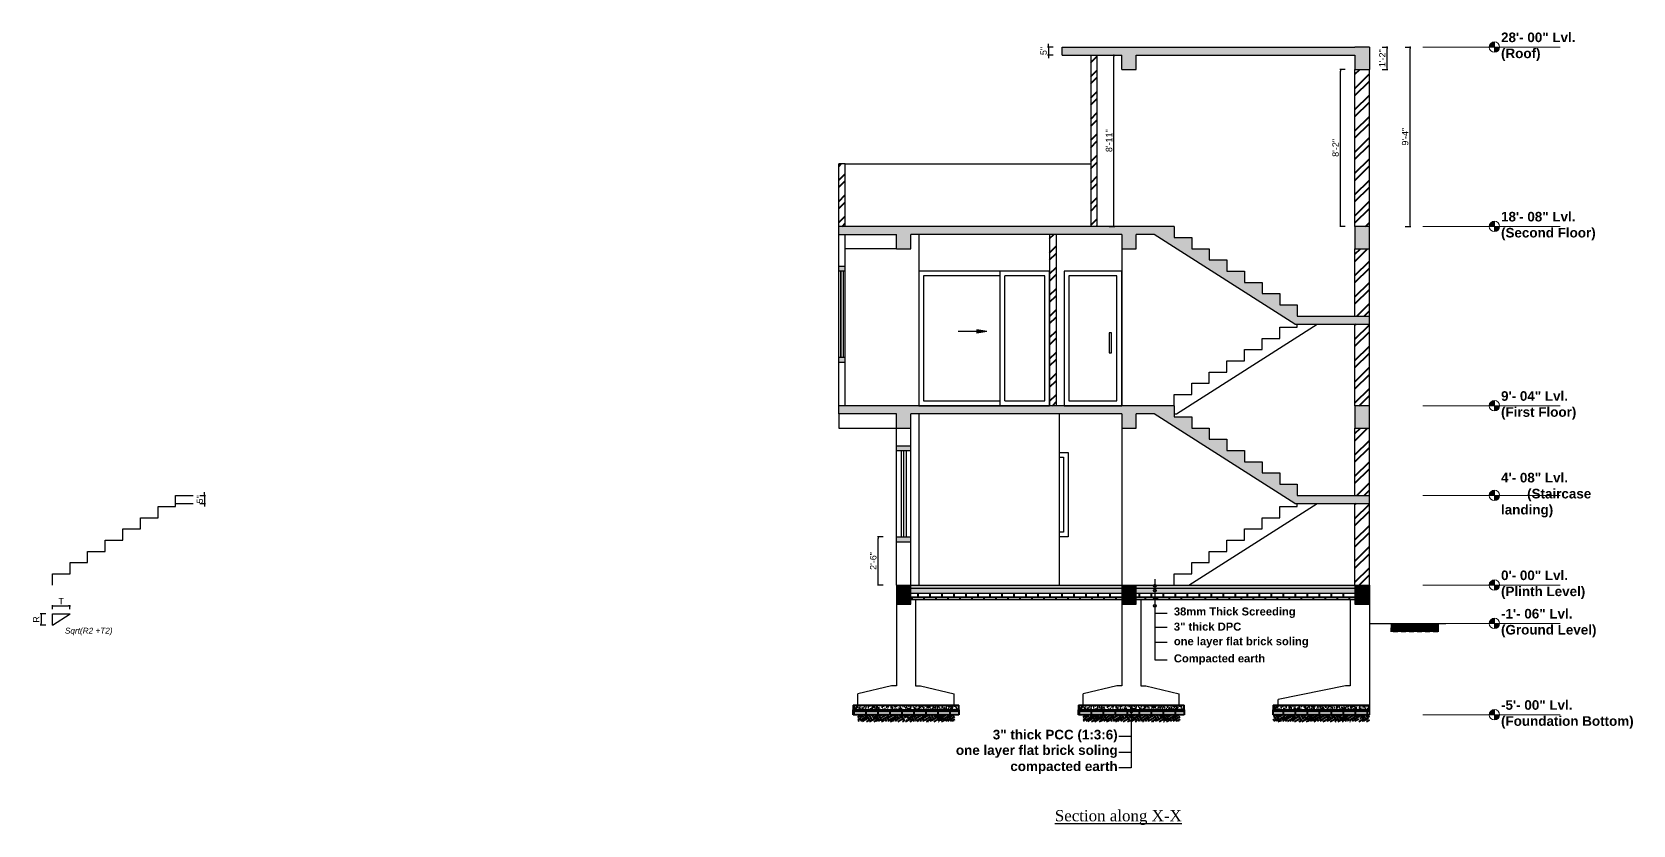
# Model space of a CAD drawing. Header units: inches. Extents: x 115570 to 265311, y 61168 to 314550.
# Drawn here: x 149027 to 150028, y 80785 to 81280 of the extents above; entities that cross this region are included whole.
import ezdxf

# ---------------------------------------------------------------- set-up
doc = ezdxf.new("R2010")
doc.units = ezdxf.units.IN
doc.header["$MEASUREMENT"] = 0
doc.linetypes.add('HIDDEN', pattern=[0.375, 0.25, -0.125])
doc.layers.get('0').update_dxf_attribs({"lineweight": 25})
for name, color, linetype, lineweight in [('0 dimension lines', 4, 'Continuous', 18), ('0 Hidden Line-0.09', 34, 'HIDDEN', 9), ('0 wall', 7, 'Continuous', 40), ('Dimension-0.13', 114, 'Continuous', 13), ('Text-0.2', 7, 'Continuous', 20)]:
    doc.layers.add(name, color=color, linetype=linetype, lineweight=lineweight)
doc.layers.add('doors and windows', color=240, linetype='Continuous')
doc.styles.add('arial', font='arial.ttf')
doc.styles.add('arial.', font='arial.ttf')
doc.styles.get("Standard").update_dxf_attribs({"font": 'arial.ttf'})
doc.dimstyles.new('boundary wall dimension line', dxfattribs={"dimscale": 0, "dimtxt": 4, "dimasz": 1, "dimexe": 0.5, "dimexo": 3, "dimgap": 1, "dimtad": 1, "dimdec": 0, "dimrnd": 0.25, "dimzin": 3, "dimdsep": 46, "dimlunit": 4, "dimtxsty": 'arial.', "dimblk": 'DOT', "dimcen": 3, "dimdle": 6, "dimclrd": 4, "dimclre": 256, "dimclrt": 7, "dimazin": 0, "dimtfac": 1, "dimtdec": 0, "dimtix": 1, "dimtmove": 2, "dimatfit": 3, "dimfxl": 3, "dimfxlon": 1, "dimtolj": 1, "dimtzin": 0, "dimlwd": -1, "dimlwe": -1, "dimarcsym": 0})
pattern_1 = [(225, (28770.473, 44240.849), (6.6291261, -6.6291261), []), (225, (28766.053, 44240.849), (6.6291261, -6.6291261), [])]
pattern_2 = [(0, (28770.4727, 44240.8487), (0, 3.75), []), (90, (28770.473, 44240.849), (-7.5, 5e-16), [3.75, -3.75]), (90, (28774.223, 44240.849), (-7.5, 5e-16), [-3.75, 3.75])]

# ---------------------------------------------------------------- blocks, each defined once
blk = doc.blocks.new('A$C491C4D06')
at = {"layer": 'Dimension-0.13'}
for points in [[(0, 0), (0, 250, 0.414214), (-250, 0)], [(0, -250, 0.414214), (250, 0), (0, 0)]]:
    blk.add_hatch(color=256, dxfattribs=at).paths.add_polyline_path(points)
for p, q in [((0, -250), (0, 250)), ((-250, 0), (2739, 0))]:
    blk.add_line(p, q, dxfattribs=at)
blk.add_circle((0, 0), 250, dxfattribs=at)
blk = doc.blocks.new('_Dot')
at = {"color": 0, "linetype": 'ByBlock', "lineweight": -2}
blk.add_line((-0.5, 0), (-1, 0), dxfattribs=at)
at = {"color": 0, "linetype": 'ByBlock', "const_width": 0.5}
blk.add_lwpolyline([(-0.25, 0, 1), (0.25, 0, 1)], format="xyb", close=True, dxfattribs=at)
blk = doc.blocks.new('*D329')
at = {"transparency": 16777216}
for p, q in [((149559, 80964.6), (149555.5, 80964.6)), ((149559, 80934.6), (149555.5, 80934.6))]:
    blk.add_line(p, q, dxfattribs=at)
at = {"color": 4, "transparency": 16777216}
blk.add_line((149556, 80935.6), (149556, 80963.6), dxfattribs=at)
at = {"layer": 'Defpoints', "color": 0, "transparency": 16777216}
for p in [(149556, 80964.6), (149567.3, 80964.6), (149567.3, 80934.6)]:
    blk.add_point(p, dxfattribs=at)
at = {"color": 4, "transparency": 16777216}
for p, rotation in [((149556, 80964.6), 90), ((149556, 80934.6), 270)]:
    blk.add_blockref('_Dot', p, dxfattribs=dict(at, rotation=rotation))
at = {"color": 7, "transparency": 16777216, "insert": (149552.9, 80949.6), "char_height": 4, "attachment_point": 5, "rotation": 90, "style": 'arial.'}
blk.add_mtext('\\A1;2\'-6"', dxfattribs=at)
blk = doc.blocks.new('*D433')
at = {"transparency": 16777216}
for p, q in [((149885.3, 81270.6), (149888.8, 81270.6)), ((149885.3, 81158.6), (149888.8, 81158.6))]:
    blk.add_line(p, q, dxfattribs=at)
at = {"color": 4, "transparency": 16777216}
blk.add_line((149888.3, 81159.6), (149888.3, 81269.6), dxfattribs=at)
at = {"layer": 'Defpoints', "color": 0, "transparency": 16777216}
for p in [(149862.8, 81270.6), (149888.3, 81270.6), (149862.8, 81158.6)]:
    blk.add_point(p, dxfattribs=at)
at = {"color": 4, "transparency": 16777216}
for p, rotation in [((149888.3, 81270.6), 90), ((149888.3, 81158.6), 270)]:
    blk.add_blockref('_Dot', p, dxfattribs=dict(at, rotation=rotation))
at = {"color": 7, "transparency": 16777216, "insert": (149885.2, 81214.6), "char_height": 4, "attachment_point": 5, "rotation": 90, "style": 'arial.'}
blk.add_mtext('\\A1;9\'-4"', dxfattribs=at)
blk = doc.blocks.new('*D434')
at = {"transparency": 16777216}
for p, q in [((149870.9, 81270.6), (149874.4, 81270.6)), ((149870.9, 81256.6), (149874.4, 81256.6))]:
    blk.add_line(p, q, dxfattribs=at)
at = {"color": 4, "transparency": 16777216}
blk.add_line((149873.9, 81257.6), (149873.9, 81269.6), dxfattribs=at)
at = {"layer": 'Defpoints', "color": 0, "transparency": 16777216}
for p in [(149862.8, 81270.6), (149873.9, 81270.6), (149862.8, 81256.6)]:
    blk.add_point(p, dxfattribs=at)
at = {"color": 4, "transparency": 16777216}
for p, rotation in [((149873.9, 81270.6), 90), ((149873.9, 81256.6), 270)]:
    blk.add_blockref('_Dot', p, dxfattribs=dict(at, rotation=rotation))
at = {"color": 7, "transparency": 16777216, "insert": (149870.9, 81263.6), "char_height": 4, "attachment_point": 5, "rotation": 90, "style": 'arial.'}
blk.add_mtext('\\A1;1\'-2"', dxfattribs=at)
blk = doc.blocks.new('*D435')
at = {"transparency": 16777216}
for p, q in [((149847.8, 81256.6), (149844.3, 81256.6)), ((149847.8, 81158.6), (149844.3, 81158.6))]:
    blk.add_line(p, q, dxfattribs=at)
at = {"color": 4, "transparency": 16777216}
blk.add_line((149844.8, 81159.6), (149844.8, 81255.6), dxfattribs=at)
at = {"layer": 'Defpoints', "color": 0, "transparency": 16777216}
for p in [(149844.8, 81256.6), (149853.8, 81256.6), (149853.8, 81158.6)]:
    blk.add_point(p, dxfattribs=at)
at = {"color": 4, "transparency": 16777216}
for p, rotation in [((149844.8, 81256.6), 90), ((149844.8, 81158.6), 270)]:
    blk.add_blockref('_Dot', p, dxfattribs=dict(at, rotation=rotation))
at = {"color": 7, "transparency": 16777216, "insert": (149841.7, 81207.6), "char_height": 4, "attachment_point": 5, "rotation": 90, "style": 'arial.'}
blk.add_mtext('\\A1;8\'-2"', dxfattribs=at)
blk = doc.blocks.new('*D436')
at = {"transparency": 16777216}
for p, q in [((149700.2, 81265.6), (149703.7, 81265.6)), ((149700.2, 81158.6), (149703.7, 81158.6))]:
    blk.add_line(p, q, dxfattribs=at)
at = {"color": 4, "transparency": 16777216}
blk.add_line((149703.2, 81159.6), (149703.2, 81264.6), dxfattribs=at)
at = {"layer": 'Defpoints', "color": 0, "transparency": 16777216}
for p in [(149692.8, 81265.6), (149703.2, 81265.6), (149692.8, 81158.6)]:
    blk.add_point(p, dxfattribs=at)
at = {"color": 4, "transparency": 16777216}
for p, rotation in [((149703.2, 81265.6), 90), ((149703.2, 81158.6), 270)]:
    blk.add_blockref('_Dot', p, dxfattribs=dict(at, rotation=rotation))
at = {"color": 7, "transparency": 16777216, "insert": (149700.2, 81212.1), "char_height": 4, "attachment_point": 5, "rotation": 90, "style": 'arial.'}
blk.add_mtext('\\A1;8\'-11"', dxfattribs=at)
blk = doc.blocks.new('*D437')
at = {"transparency": 16777216}
for p, q in [((149035.9, 80916.6), (149032.4, 80916.6)), ((149035.9, 80909.6), (149032.4, 80909.6))]:
    blk.add_line(p, q, dxfattribs=at)
at = {"color": 4, "transparency": 16777216}
blk.add_line((149032.9, 80915.6), (149032.9, 80910.6), dxfattribs=at)
at = {"layer": 'Defpoints', "color": 0, "transparency": 16777216}
for p in [(149040, 80916.6), (149032.9, 80909.6), (149040, 80909.6)]:
    blk.add_point(p, dxfattribs=at)
at = {"color": 4, "transparency": 16777216}
for p, rotation in [((149032.9, 80916.6), 90), ((149032.9, 80909.6), 270)]:
    blk.add_blockref('_Dot', p, dxfattribs=dict(at, rotation=rotation))
at = {"color": 7, "transparency": 16777216, "insert": (149029.9, 80913.1), "char_height": 4, "attachment_point": 5, "rotation": 90, "style": 'arial.'}
blk.add_mtext('\\A1;R', dxfattribs=at)
blk = doc.blocks.new('*D438')
at = {"transparency": 16777216}
for p, q in [((149040, 80919.6), (149040, 80922)), ((149051, 80919.6), (149051, 80922))]:
    blk.add_line(p, q, dxfattribs=at)
at = {"color": 4, "transparency": 16777216}
blk.add_line((149041, 80921.5), (149050, 80921.5), dxfattribs=at)
at = {"layer": 'Defpoints', "color": 0, "transparency": 16777216}
for p in [(149051, 80921.5), (149040, 80916.6), (149051, 80916.6)]:
    blk.add_point(p, dxfattribs=at)
at = {"color": 4, "transparency": 16777216, "rotation": 180}
blk.add_blockref('_Dot', (149040, 80921.5), dxfattribs=at)
at = {"color": 4, "transparency": 16777216}
blk.add_blockref('_Dot', (149051, 80921.5), dxfattribs=at)
at = {"color": 7, "transparency": 16777216, "insert": (149045.5, 80924.5), "char_height": 4, "attachment_point": 5, "style": 'arial.'}
blk.add_mtext('\\A1;T', dxfattribs=at)
blk = doc.blocks.new('*D439')
at = {"color": 4, "transparency": 16777216}
for p, q in [((149135.1, 80991.6), (149135.1, 80992.6)), ((149135.1, 80990.6), (149135.1, 80985.6)), ((149135.1, 80984.6), (149135.1, 80983.6))]:
    blk.add_line(p, q, dxfattribs=at)
at = {"transparency": 16777216}
for p, q in [((149132.1, 80990.6), (149135.6, 80990.6)), ((149132.1, 80985.6), (149135.6, 80985.6))]:
    blk.add_line(p, q, dxfattribs=at)
at = {"layer": 'Defpoints', "color": 0, "transparency": 16777216}
for p in [(149128, 80990.6), (149128, 80985.6), (149135.1, 80985.6)]:
    blk.add_point(p, dxfattribs=at)
at = {"color": 4, "transparency": 16777216}
for p, rotation in [((149135.1, 80990.6), 270), ((149135.1, 80985.6), 90)]:
    blk.add_blockref('_Dot', p, dxfattribs=dict(at, rotation=rotation))
at = {"color": 7, "transparency": 16777216, "insert": (149132.1, 80988.1), "char_height": 4, "attachment_point": 5, "rotation": 90, "style": 'arial.'}
blk.add_mtext('\\A1;5"', dxfattribs=at)
blk = doc.blocks.new('*D441')
at = {"color": 4, "transparency": 16777216}
for p, q in [((149662.3, 81271.6), (149662.3, 81272.6)), ((149662.3, 81270.6), (149662.3, 81265.6)), ((149662.3, 81264.6), (149662.3, 81263.6))]:
    blk.add_line(p, q, dxfattribs=at)
at = {"transparency": 16777216}
for p, q in [((149665.3, 81270.6), (149661.8, 81270.6)), ((149665.3, 81265.6), (149661.8, 81265.6))]:
    blk.add_line(p, q, dxfattribs=at)
at = {"layer": 'Defpoints', "color": 0, "transparency": 16777216}
for p in [(149662.3, 81265.6), (149670.8, 81270.6), (149670.8, 81265.6)]:
    blk.add_point(p, dxfattribs=at)
at = {"color": 4, "transparency": 16777216}
for p, rotation in [((149662.3, 81270.6), 270), ((149662.3, 81265.6), 90)]:
    blk.add_blockref('_Dot', p, dxfattribs=dict(at, rotation=rotation))
at = {"color": 7, "transparency": 16777216, "insert": (149659.3, 81268.1), "char_height": 4, "attachment_point": 5, "rotation": 90, "style": 'arial.'}
blk.add_mtext('\\A1;5"', dxfattribs=at)

msp = doc.modelspace()

# ---------------------------------------------------------------- hatches: boundary and pattern name
at = {"transparency": 33554610}
h = msp.add_hatch(color=6, dxfattribs=at)
h.dxf.hatch_style = 1
h.paths.add_polyline_path([(149617.68, 81094.01), (149623.92, 81092.99), (149617.68, 81091.97)])
at = {"layer": '0 dimension lines', "ltscale": 10, "transparency": 33554562}
h = msp.add_hatch(color=0, dxfattribs=at)
h.dxf.hatch_style = 1
h.paths.add_polyline_path([(149714.08, 80858.07), (149714.08, 80857.07, -0.4142136), (149713.57, 80857.57, -0.4142136)])
h.paths.add_polyline_path([(149714.08, 80858.07, -0.4142136), (149714.58, 80857.57, -0.4142136), (149714.08, 80857.07)])
h = msp.add_hatch(color=0, dxfattribs=at)
h.dxf.hatch_style = 1
h.paths.add_polyline_path([(149714.08, 80855.5), (149714.08, 80854.49, -0.4142136), (149713.57, 80854.99, -0.4142136)])
h.paths.add_polyline_path([(149714.08, 80855.5, -0.4142136), (149714.58, 80854.99, -0.4142136), (149714.08, 80854.49)])
h = msp.add_hatch(color=0, dxfattribs=at)
h.dxf.hatch_style = 1
h.paths.add_polyline_path([(149714.08, 80852.95), (149714.08, 80851.95, -0.4142136), (149713.57, 80852.45, -0.4142136)])
h.paths.add_polyline_path([(149714.08, 80852.95, -0.4142136), (149714.58, 80852.45, -0.4142136), (149714.08, 80851.95)])
at = {"layer": '0 wall', "transparency": 33554559}
h = msp.add_hatch(color=256, dxfattribs=at)
h.dxf.hatch_style = 1
h.paths.add_polyline_path([(149717.08, 81265.6), (149853.83, 81265.6), (149853.83, 81256.6), (149862.83, 81256.6), (149862.83, 81270.6), (149853.83, 81270.6), (149670.83, 81270.6), (149670.83, 81265.6), (149708.08, 81265.6), (149708.08, 81256.6), (149717.08, 81256.6)])
at = {"layer": '0 wall', "transparency": 33554585}
h = msp.add_hatch(dxfattribs=at)
h.set_pattern_fill('ANSI32', color=3, scale=25, angle=180)
h.set_pattern_definition(pattern_1)
h.paths.add_polyline_path([(149692.83, 81265.6), (149688.83, 81265.6), (149688.83, 81158.6), (149692.83, 81158.6)])
h = msp.add_hatch(dxfattribs=at)
h.set_pattern_fill('ANSI32', color=2, scale=25, angle=180)
h.set_pattern_definition(pattern_1)
h.paths.add_polyline_path([(149862.83, 81256.6), (149853.83, 81256.6), (149853.83, 81158.6), (149862.83, 81158.6)])
h = msp.add_hatch(dxfattribs=at)
h.set_pattern_fill('ANSI32', color=256, scale=25, angle=180)
h.set_pattern_definition(pattern_1)
h.paths.add_polyline_path([(149535.33, 81197.6), (149531.33, 81197.6), (149531.33, 81158.6), (149535.33, 81158.6)])
at = {"layer": '0 wall', "transparency": 33554559}
h = msp.add_hatch(color=256, dxfattribs=at)
h.dxf.hatch_style = 1
h.paths.add_polyline_path([(149817.82, 81109.6), (149806.82, 81109.6), (149806.82, 81116.6), (149795.82, 81116.6), (149795.82, 81123.6), (149784.82, 81123.6), (149784.82, 81130.6), (149773.82, 81130.6), (149773.82, 81137.6), (149762.82, 81137.6), (149762.82, 81144.6), (149751.82, 81144.6), (149751.82, 81151.6), (149740.82, 81151.6), (149740.82, 81158.6), (149531.33, 81158.6), (149531.33, 81153.6), (149567.33, 81153.6), (149567.33, 81144.6), (149576.33, 81144.6), (149576.33, 81153.6), (149708.08, 81153.6), (149708.08, 81144.6), (149717.08, 81144.6), (149717.08, 81153.6), (149728.37, 81153.6), (149816.37, 81097.6), (149862.83, 81097.6), (149862.83, 81102.6), (149817.82, 81102.6)])
at = {"layer": '0 wall', "transparency": 33554585}
h = msp.add_hatch(dxfattribs=at)
h.set_pattern_fill('ANSI32', color=256, scale=25, angle=180)
h.set_pattern_definition([(225, (28157.619, 44060.822), (6.6291261, -6.6291261), []), (225, (28153.1995, 44060.822), (6.6291261, -6.6291261), [])])
h.paths.add_polyline_path([(149667.08, 81153.6), (149663.08, 81153.6), (149663.08, 81046.6), (149667.08, 81046.6)])
at = {"layer": '0 wall', "transparency": 33554559}
h = msp.add_hatch(color=256, dxfattribs=at)
h.dxf.hatch_style = 1
h.paths.add_polyline_path([(149862.83, 81158.6), (149853.83, 81158.6), (149853.83, 81144.6), (149862.83, 81144.6)])
at = {"layer": '0 wall', "transparency": 33554585}
h = msp.add_hatch(dxfattribs=at)
h.set_pattern_fill('ANSI32', color=256, scale=25, angle=180)
h.set_pattern_definition([(225, (27574.707, 44041.865), (6.6291261, -6.6291261), []), (225, (27570.287, 44041.865), (6.6291261, -6.6291261), [])])
h.paths.add_polyline_path([(149853.83, 81102.6), (149862.83, 81102.6), (149862.83, 81144.6), (149853.83, 81144.6)])
h.paths.add_polyline_path([(149862.83, 81097.6), (149853.83, 81097.6), (149853.83, 81046.6), (149862.83, 81046.6)])
at = {"layer": '0 wall', "transparency": 33554559}
h = msp.add_hatch(color=256, dxfattribs=at)
h.dxf.hatch_style = 1
h.paths.add_polyline_path([(149535.33, 81076.6), (149531.33, 81076.6), (149531.33, 81073.6), (149535.33, 81073.6)])
h.paths.add_polyline_path([(149535.33, 81133.6), (149531.33, 81133.6), (149531.33, 81130.6), (149535.33, 81130.6)])
h = msp.add_hatch(color=256, dxfattribs=at)
h.dxf.hatch_style = 1
h.paths.add_polyline_path([(149817.82, 80997.6), (149806.82, 80997.6), (149806.82, 81004.6), (149795.82, 81004.6), (149795.82, 81011.6), (149784.82, 81011.6), (149784.82, 81018.6), (149773.82, 81018.6), (149773.82, 81025.6), (149762.82, 81025.6), (149762.82, 81032.6), (149751.82, 81032.6), (149751.82, 81039.6), (149740.82, 81039.6), (149740.82, 81046.6), (149531.33, 81046.6), (149531.33, 81041.6), (149567.33, 81041.6), (149567.33, 81032.6), (149576.33, 81032.6), (149576.33, 81041.6), (149708.08, 81041.6), (149708.08, 81032.6), (149717.08, 81032.6), (149717.08, 81041.6), (149728.37, 81041.6), (149816.37, 80985.6), (149862.83, 80985.6), (149862.83, 80990.6), (149817.82, 80990.6)])
h = msp.add_hatch(color=256, dxfattribs=at)
h.dxf.hatch_style = 1
h.paths.add_polyline_path([(149862.83, 81046.6), (149853.83, 81046.6), (149853.83, 81032.6), (149862.83, 81032.6)])
at = {"layer": '0 wall', "transparency": 33554585}
h = msp.add_hatch(dxfattribs=at)
h.set_pattern_fill('ANSI32', color=256, scale=25, angle=180)
h.set_pattern_definition([(225, (27574.707, 43929.865), (6.6291261, -6.6291261), []), (225, (27570.287, 43929.865), (6.6291261, -6.6291261), [])])
h.paths.add_polyline_path([(149853.83, 80990.6), (149862.83, 80990.6), (149862.83, 81032.6), (149853.83, 81032.6)])
h.paths.add_polyline_path([(149862.83, 80985.6), (149853.83, 80985.6), (149853.83, 80934.6), (149862.83, 80934.6)])
at = {"layer": '0 wall', "transparency": 33554559}
h = msp.add_hatch(color=256, dxfattribs=at)
h.dxf.hatch_style = 1
h.paths.add_polyline_path([(149576.33, 81021.6), (149567.33, 81021.6), (149567.33, 81018.6), (149576.33, 81018.6)])
h.paths.add_polyline_path([(149576.33, 80964.6), (149567.33, 80964.6), (149567.33, 80961.6), (149576.33, 80961.6)])
h = msp.add_hatch(color=256, dxfattribs=at)
h.dxf.hatch_style = 1
h.paths.add_polyline_path([(149576.33, 80934.6), (149567.33, 80934.6), (149567.33, 80922.6), (149576.33, 80922.6)])
at = {"layer": '0 wall', "transparency": 33554562}
h = msp.add_hatch(color=0, dxfattribs=at)
h.dxf.hatch_style = 1
h.paths.add_polyline_path([(149576.33, 80934.6), (149576.33, 80932.6), (149708.08, 80932.6), (149708.08, 80934.6)])
h = msp.add_hatch(color=0, dxfattribs=at)
h.dxf.hatch_style = 1
h.paths.add_polyline_path([(149576.33, 80932.6), (149576.33, 80929.6), (149708.08, 80929.6), (149708.08, 80932.6)])
at = {"layer": '0 wall', "transparency": 33554559}
h = msp.add_hatch(color=256, dxfattribs=at)
h.dxf.hatch_style = 1
h.paths.add_polyline_path([(149717.08, 80934.6), (149708.08, 80934.6), (149708.08, 80922.6), (149717.08, 80922.6)])
at = {"layer": '0 wall', "transparency": 33554562}
h = msp.add_hatch(color=0, dxfattribs=at)
h.dxf.hatch_style = 1
h.paths.add_polyline_path([(149853.83, 80932.6), (149853.83, 80934.6), (149717.08, 80934.6), (149717.08, 80932.6)])
h = msp.add_hatch(color=0, dxfattribs=at)
h.dxf.hatch_style = 1
h.paths.add_polyline_path([(149853.83, 80929.6), (149853.83, 80932.6), (149717.08, 80932.6), (149717.08, 80929.6)])
at = {"layer": '0 wall', "transparency": 33554559}
h = msp.add_hatch(color=256, dxfattribs=at)
h.dxf.hatch_style = 1
h.paths.add_polyline_path([(149862.83, 80934.6), (149853.83, 80934.6), (149853.83, 80922.6), (149862.83, 80922.6)])
at = {"layer": '0 wall', "transparency": 33554562}
h = msp.add_hatch(dxfattribs=at)
h.set_pattern_fill('BRICK', color=0, scale=15)
h.set_pattern_definition([(0, (28624.723, 44240.8487), (0, 3.75), []), (90, (28624.723, 44240.849), (-7.5, 5e-16), [3.75, -3.75]), (90, (28628.473, 44240.849), (-7.5, 5e-16), [-3.75, 3.75])])
h.paths.add_polyline_path([(149576.33, 80929.6), (149576.33, 80925.6), (149708.08, 80925.6), (149708.08, 80929.6)])
h = msp.add_hatch(dxfattribs=at)
h.set_pattern_fill('BRICK', color=0, scale=15)
h.set_pattern_definition(pattern_2)
h.paths.add_polyline_path([(149853.83, 80925.6), (149853.83, 80929.6), (149717.08, 80929.6), (149717.08, 80925.6)])
at = {"layer": '0 wall', "transparency": 33554559}
h = msp.add_hatch(dxfattribs=at)
h.set_pattern_fill('EARTH', color=256, scale=10)
h.set_pattern_definition([(0, (33477.9178, 43885.744), (2.5, 2.5), [2.5, -2.5]), (0, (33477.9178, 43886.6815), (2.5, 2.5), [2.5, -2.5]), (0, (33477.9178, 43887.619), (2.5, 2.5), [2.5, -2.5]), (90, (33478.2303, 43887.9315), (-2.5, 2.5), [2.5, -2.5]), (90, (33479.1678, 43887.9315), (-2.5, 2.5), [2.5, -2.5]), (90, (33480.1053, 43887.9315), (-2.5, 2.5), [2.5, -2.5])])
h.paths.add_polyline_path([(149906.29, 80910.62), (149876.22, 80910.62), (149876.22, 80905.14), (149906.29, 80905.14)])
at = {"layer": '0 wall', "transparency": 33554562}
h = msp.add_hatch(dxfattribs=at)
h.set_pattern_fill('AR-CONC', color=0, scale=0.5, angle=30)
h.set_pattern_definition([(80, (-129624.4023, 108544.4943), (3.262708034, 1.52142574), [0.375, -4.125]), (25, (-129624.4023, 108544.4943), (-2.481291233, 2.910209148), [0.3, -3.3]), (130.4514445, (-129624.1305, 108544.621), (0.78141681, 4.43163485), [0.31870096, -3.50571056]), (76.1842, (-129624.9023, 108545.3604), (5.035088724, 1.95138382), [0.5625, -6.1875]), (126.6356355, (-129624.483, 108545.523), (1.61190844, 6.55471214), [0.47805171, -5.2585688]), (21.184164, (-129624.9023, 108545.3604), (1.61190844, 6.55471213), [0.45, -4.95]), (51, (-129624.3443, 108545.394), (3.59123058, -0.251123307), [0.375, -4.125]), (356, (-129624.3443, 108545.394), (-0.75928882, 3.748280133), [0.3, -3.3]), (101.4514447, (-129624.045, 108545.373), (2.831941733, 3.4971568), [0.31870095, -3.50571056]), (67.5, (-129624.4023, 108544.4943), (-0.7795809165, 1.471872309), [0, -3.26, 0, -3.35, 0, -3.3125]), (37.5, (-129624.4023, 108544.4943), (0.153095232, 2.365526654), [0, -1.91, 0, -3.185, 0, -1.2625]), (357.5, (-129625.368, 108543.9368), (2.3679061335, 1.236890631), [0, -1.25, 0, -3.9, 0, -5.175]), (347.5, (-129625.801, 108543.6868), (2.275007733, 1.891432712), [0, -1.625, 0, -2.59, 0, -3.675])])
h.paths.add_polyline_path([(149606.33, 80859.6), (149540.33, 80859.6), (149540.33, 80856.6), (149606.33, 80856.6)])
h = msp.add_hatch(dxfattribs=at)
h.set_pattern_fill('BRICK', color=0, scale=15)
h.set_pattern_definition([(0, (28629.7268, 44240.8487), (0, 3.75), []), (90, (28629.727, 44240.849), (-7.5, 5e-16), [3.75, -3.75]), (90, (28633.477, 44240.849), (-7.5, 5e-16), [-3.75, 3.75])])
h.paths.add_polyline_path([(149606.33, 80856.6), (149573.33, 80856.6), (149573.33, 80854.05, -0.3873206), (149573.83, 80853.6), (149606.33, 80853.6)])
h.paths.add_polyline_path([(149573.33, 80856.6), (149540.33, 80856.6), (149540.33, 80853.6), (149572.83, 80853.6, -0.3873206), (149573.33, 80854.05)])
h = msp.add_hatch(dxfattribs=at)
h.set_pattern_fill('EARTH', color=0, scale=15, angle=30)
h.set_pattern_definition([(30, (-129624.4023, 108544.4943), (1.372595264, 5.122595264), [3.75, -3.75]), (30, (-129625.1055, 108545.7122), (1.372595264, 5.122595264), [3.75, -3.75]), (30, (-129625.8086, 108546.93), (1.372595264, 5.122595264), [3.75, -3.75]), (120, (-129625.637, 108547.5704), (-5.122595264, 1.372595264), [3.75, -3.75]), (120, (-129624.419, 108548.2735), (-5.122595264, 1.372595264), [3.75, -3.75]), (120, (-129623.2013, 108548.9766), (-5.122595264, 1.372595264), [3.75, -3.75])])
h.paths.add_polyline_path([(149573.33, 80850.48, -0.4142136), (149572.83, 80850.98, -0.4142136), (149573.33, 80851.48), (149573.33, 80853.05, -0.4416278), (149572.83, 80853.6), (149543.26, 80853.6), (149543.26, 80849.27), (149573.33, 80849.27)])
h.paths.add_polyline_path([(149603.82, 80853.6), (149573.83, 80853.6, -0.4416278), (149573.33, 80853.05), (149573.33, 80851.48, -0.4142136), (149573.83, 80850.98, -0.4142136), (149573.33, 80850.48), (149573.33, 80849.27), (149603.82, 80849.27)])
h = msp.add_hatch(dxfattribs=at)
h.set_pattern_fill('AR-CONC', color=0, scale=0.5, angle=30)
h.set_pattern_definition([(80, (-129483.6564, 108544.4943), (3.262708034, 1.52142574), [0.375, -4.125]), (25, (-129483.6564, 108544.4943), (-2.481291233, 2.910209148), [0.3, -3.3]), (130.4514445, (-129483.3845, 108544.621), (0.78141681, 4.43163485), [0.31870096, -3.50571056]), (76.1842, (-129484.1564, 108545.3604), (5.035088724, 1.95138382), [0.5625, -6.1875]), (126.6356355, (-129483.737, 108545.523), (1.61190844, 6.55471214), [0.47805171, -5.2585688]), (21.184164, (-129484.1564, 108545.3604), (1.61190844, 6.55471213), [0.45, -4.95]), (51, (-129483.5984, 108545.394), (3.59123058, -0.251123307), [0.375, -4.125]), (356, (-129483.5984, 108545.394), (-0.75928882, 3.748280133), [0.3, -3.3]), (101.4514447, (-129483.299, 108545.373), (2.831941733, 3.4971568), [0.31870095, -3.50571056]), (67.5, (-129483.6564, 108544.4943), (-0.7795809165, 1.471872309), [0, -3.26, 0, -3.35, 0, -3.3125]), (37.5, (-129483.6564, 108544.4943), (0.153095232, 2.365526654), [0, -1.91, 0, -3.185, 0, -1.2625]), (357.5, (-129484.622, 108543.9368), (2.3679061335, 1.236890631), [0, -1.25, 0, -3.9, 0, -5.175]), (347.5, (-129485.055, 108543.6868), (2.275007733, 1.891432712), [0, -1.625, 0, -2.59, 0, -3.675])])
h.paths.add_polyline_path([(149747.08, 80859.6), (149681.08, 80859.6), (149681.08, 80856.6), (149747.08, 80856.6)])
h = msp.add_hatch(dxfattribs=at)
h.set_pattern_fill('BRICK', color=0, scale=15)
h.set_pattern_definition(pattern_2)
h.paths.add_polyline_path([(149747.08, 80856.6), (149714.08, 80856.6), (149714.08, 80854.05, -0.3873206), (149714.57, 80853.6), (149747.08, 80853.6)])
h.paths.add_polyline_path([(149714.08, 80856.6), (149681.08, 80856.6), (149681.08, 80853.6), (149713.58, 80853.6, -0.3873206), (149714.08, 80854.05)])
h = msp.add_hatch(dxfattribs=at)
h.set_pattern_fill('EARTH', color=0, scale=15, angle=30)
h.set_pattern_definition([(30, (-129483.6564, 108544.4943), (1.372595264, 5.122595264), [3.75, -3.75]), (30, (-129484.3596, 108545.7122), (1.372595264, 5.122595264), [3.75, -3.75]), (30, (-129485.0627, 108546.93), (1.372595264, 5.122595264), [3.75, -3.75]), (120, (-129484.891, 108547.5704), (-5.122595264, 1.372595264), [3.75, -3.75]), (120, (-129483.6733, 108548.2735), (-5.122595264, 1.372595264), [3.75, -3.75]), (120, (-129482.4554, 108548.9766), (-5.122595264, 1.372595264), [3.75, -3.75])])
h.paths.add_polyline_path([(149714.08, 80850.48, -0.4142136), (149713.57, 80850.98, -0.4142136), (149714.08, 80851.48), (149714.08, 80853.05, -0.4416278), (149713.58, 80853.6), (149684.01, 80853.6), (149684.01, 80849.27), (149714.08, 80849.27)])
h.paths.add_polyline_path([(149744.57, 80853.6), (149714.57, 80853.6, -0.4416278), (149714.08, 80853.05), (149714.08, 80851.48, -0.4142136), (149714.58, 80850.98, -0.4142136), (149714.08, 80850.48), (149714.08, 80849.27), (149744.57, 80849.27)])
h = msp.add_hatch(dxfattribs=at)
h.set_pattern_fill('AR-CONC', color=0, scale=0.5, angle=30)
h.set_pattern_definition([(80, (-129744.2107, 108544.4943), (3.262708034, 1.52142574), [0.375, -4.125]), (25, (-129744.2107, 108544.4943), (-2.481291233, 2.910209148), [0.3, -3.3]), (130.4514445, (-129743.9388, 108544.621), (0.78141681, 4.43163485), [0.31870096, -3.50571056]), (76.1842, (-129744.7107, 108545.3604), (5.035088724, 1.95138382), [0.5625, -6.1875]), (126.6356355, (-129744.291, 108545.523), (1.61190844, 6.55471214), [0.47805171, -5.2585688]), (21.184164, (-129744.7107, 108545.3604), (1.61190844, 6.55471213), [0.45, -4.95]), (51, (-129744.1527, 108545.394), (3.59123058, -0.251123307), [0.375, -4.125]), (356, (-129744.1527, 108545.394), (-0.75928882, 3.748280133), [0.3, -3.3]), (101.4514447, (-129743.8534, 108545.373), (2.831941733, 3.4971568), [0.31870095, -3.50571056]), (67.5, (-129744.2107, 108544.4943), (-0.7795809165, 1.471872309), [0, -3.26, 0, -3.35, 0, -3.3125]), (37.5, (-129744.2107, 108544.4943), (0.153095232, 2.365526654), [0, -1.91, 0, -3.185, 0, -1.2625]), (357.5, (-129745.1763, 108543.9368), (2.3679061335, 1.236890631), [0, -1.25, 0, -3.9, 0, -5.175]), (347.5, (-129745.6093, 108543.6868), (2.275007733, 1.891432712), [0, -1.625, 0, -2.59, 0, -3.675])])
h.paths.add_polyline_path([(149862.83, 80859.6), (149862.83, 80856.6), (149802.83, 80856.6), (149802.83, 80859.6)])
h = msp.add_hatch(dxfattribs=at)
h.set_pattern_fill('BRICK', color=0, scale=15)
h.set_pattern_definition(pattern_2)
edge = h.paths.add_edge_path()
edge.add_line((149856.83, 80856.6), (149802.83, 80856.6))
edge.add_line((149802.83, 80856.6), (149802.83, 80853.6))
edge.add_line((149802.83, 80853.6), (149856.33, 80853.6))
edge.add_arc((149856.83, 80853.55), 0.501, 450, 534.68965, ccw=False)
edge.add_line((149856.83, 80854.05), (149856.83, 80856.6))
edge = h.paths.add_edge_path()
edge.add_line((149862.83, 80856.6), (149862.83, 80853.6))
edge.add_line((149862.83, 80853.6), (149857.32, 80853.6))
edge.add_arc((149856.83, 80853.55), 0.501, 365.31035, 450)
edge.add_line((149856.83, 80854.05), (149856.83, 80856.6))
edge.add_line((149856.83, 80856.6), (149862.83, 80856.6))
h = msp.add_hatch(dxfattribs=at)
h.set_pattern_fill('EARTH', color=0, scale=15, angle=30)
h.set_pattern_definition([(30, (-129744.2107, 108544.4943), (1.372595264, 5.122595264), [3.75, -3.75]), (30, (-129744.9138, 108545.7122), (1.372595264, 5.122595264), [3.75, -3.75]), (30, (-129745.617, 108546.93), (1.372595264, 5.122595264), [3.75, -3.75]), (120, (-129745.4454, 108547.5704), (-5.122595264, 1.372595264), [3.75, -3.75]), (120, (-129744.2275, 108548.2735), (-5.122595264, 1.372595264), [3.75, -3.75]), (120, (-129743.0097, 108548.9766), (-5.122595264, 1.372595264), [3.75, -3.75])])
edge = h.paths.add_edge_path()
edge.add_arc((149856.83, 80850.98), 0.501, 180, 270, ccw=False)
edge.add_arc((149856.83, 80850.98), 0.501, 450, 540, ccw=False)
edge.add_line((149856.83, 80851.48), (149856.83, 80853.05))
edge.add_arc((149856.83, 80853.55), 0.501, 174.68965, 270, ccw=False)
edge.add_line((149856.33, 80853.6), (149802.83, 80853.6))
edge.add_line((149802.83, 80853.6), (149802.83, 80849.27))
edge.add_line((149802.83, 80849.27), (149856.83, 80849.27))
edge.add_line((149856.83, 80849.27), (149856.83, 80850.48))
edge = h.paths.add_edge_path()
edge.add_line((149862.83, 80853.6), (149857.32, 80853.6))
edge.add_arc((149856.83, 80853.55), 0.501, 270, 365.31035, ccw=False)
edge.add_line((149856.83, 80853.05), (149856.83, 80851.48))
edge.add_arc((149856.83, 80850.98), 0.501, 360, 450, ccw=False)
edge.add_arc((149856.83, 80850.98), 0.501, 270, 360, ccw=False)
edge.add_line((149856.83, 80850.48), (149856.83, 80849.27))
edge.add_line((149856.83, 80849.27), (149862.83, 80849.27))
edge.add_line((149862.83, 80849.27), (149862.83, 80853.6))

# ---------------------------------------------------------------- linework, layer by layer
for p, q in [((149670.83, 81270.6), (149853.83, 81270.6)), ((149670.83, 81265.6), (149670.83, 81270.6)), ((149670.83, 81265.6), (149708.08, 81265.6)), ((149708.08, 81256.6), (149708.08, 81265.6)), ((149717.08, 81265.6), (149853.83, 81265.6)), ((149717.08, 81256.6), (149717.08, 81265.6)), ((149862.83, 81270.6), (149853.83, 81270.6)), ((149853.83, 81265.6), (149853.83, 81256.6)), ((149862.83, 81270.6), (149862.83, 81256.6)), ((149708.08, 81256.6), (149717.08, 81256.6)), ((149853.83, 81256.6), (149862.83, 81256.6)), ((149531.33, 81158.6), (149531.33, 81197.6)), ((149535.33, 81197.6), (149531.33, 81197.6)), ((149535.33, 81158.6), (149535.33, 81197.6)), ((149740.82, 81158.6), (149531.33, 81158.6)), ((149531.33, 81041.6), (149531.33, 81158.6)), ((149531.33, 81153.6), (149567.33, 81153.6)), ((149535.33, 81046.6), (149535.33, 81153.6)), ((149567.33, 81144.6), (149567.33, 81153.6)), ((149576.33, 81144.6), (149576.33, 81153.6)), ((149708.08, 81153.6), (149576.33, 81153.6)), ((149581.33, 81153.6), (149581.33, 81046.6)), ((149663.08, 81153.6), (149663.08, 81046.6)), ((149667.08, 81153.6), (149667.08, 81046.6)), ((149708.08, 81153.6), (149708.08, 81144.6)), ((149728.37, 81153.6), (149717.08, 81153.6)), ((149717.08, 81144.6), (149717.08, 81153.6)), ((149816.37, 81097.6), (149728.37, 81153.6)), ((149853.83, 81158.6), (149853.83, 81144.6)), ((149862.83, 81158.6), (149853.83, 81158.6)), ((149862.83, 81046.6), (149862.83, 81158.6)), ((149567.33, 81144.6), (149576.33, 81144.6)), ((149708.08, 81144.6), (149717.08, 81144.6)), ((149853.83, 81102.6), (149853.83, 81144.6)), ((149853.83, 81144.6), (149862.83, 81144.6)), ((149817.82, 81102.6), (149862.83, 81102.6)), ((149816.37, 81097.6), (149862.83, 81097.6)), ((149853.83, 81046.6), (149853.83, 81097.6)), ((149740.82, 81046.6), (149531.33, 81046.6)), ((149567.33, 81041.6), (149531.33, 81041.6)), ((149567.33, 80934.6), (149567.33, 81041.6)), ((149708.08, 81041.6), (149576.33, 81041.6)), ((149576.33, 81032.6), (149576.33, 81041.6)), ((149708.08, 81041.6), (149708.08, 81032.6)), ((149728.37, 81041.6), (149717.08, 81041.6)), ((149717.08, 81032.6), (149717.08, 81041.6)), ((149816.37, 80985.6), (149728.37, 81041.6)), ((149853.83, 81046.6), (149853.83, 81032.6)), ((149862.83, 81046.6), (149853.83, 81046.6)), ((149862.83, 80934.6), (149862.83, 81046.6)), ((149567.33, 81032.6), (149576.33, 81032.6)), ((149576.33, 80934.6), (149576.33, 81032.6)), ((149708.08, 81032.6), (149717.08, 81032.6)), ((149853.83, 80990.6), (149853.83, 81032.6)), ((149853.83, 81032.6), (149862.83, 81032.6)), ((149816.37, 80985.6), (149862.83, 80985.6)), ((149817.82, 80990.6), (149862.83, 80990.6)), ((149853.83, 80934.6), (149853.83, 80985.6)), ((149567.33, 80934.6), (149862.83, 80934.6)), ((149567.33, 80934.6), (149567.33, 80922.6)), ((149567.33, 80934.6), (149567.33, 80871.6)), ((149576.33, 80922.6), (149576.33, 80934.6)), ((149576.33, 80932.6), (149708.08, 80932.6)), ((149708.08, 80934.6), (149708.08, 80922.6)), ((149708.08, 80934.6), (149708.08, 80871.6)), ((149717.08, 80922.6), (149717.08, 80934.6)), ((149717.08, 80932.6), (149853.83, 80932.6)), ((149853.83, 80934.6), (149853.83, 80922.6)), ((149862.83, 80922.6), (149862.83, 80934.6)), ((149862.83, 80934.6), (149862.83, 80853.6)), ((149567.33, 80922.6), (149576.33, 80922.6)), ((149576.33, 80929.6), (149708.08, 80929.6)), ((149576.33, 80929.6), (149708.08, 80929.6)), ((149576.33, 80925.6), (149708.08, 80925.6)), ((149579.33, 80925.6), (149579.33, 80871.6)), ((149708.08, 80922.6), (149717.08, 80922.6)), ((149717.08, 80929.6), (149853.83, 80929.6)), ((149717.08, 80929.6), (149853.83, 80929.6)), ((149717.08, 80925.6), (149853.83, 80925.6)), ((149720.08, 80925.6), (149720.08, 80871.6)), ((149850.83, 80925.6), (149850.83, 80871.6)), ((149853.83, 80922.6), (149862.83, 80922.6)), ((149862.83, 80910.62), (149910.52, 80910.62)), ((149564.33, 80871.6), (149543.33, 80866.6)), ((149567.33, 80871.6), (149564.33, 80871.6)), ((149579.33, 80871.6), (149582.33, 80871.6)), ((149582.33, 80871.6), (149603.33, 80866.6)), ((149705.08, 80871.6), (149684.08, 80866.6)), ((149708.08, 80871.6), (149705.08, 80871.6)), ((149720.08, 80871.6), (149723.08, 80871.6)), ((149723.08, 80871.6), (149744.08, 80866.6)), ((149847.83, 80871.6), (149805.83, 80863.1)), ((149850.83, 80871.6), (149847.83, 80871.6)), ((149543.33, 80859.6), (149543.33, 80866.6)), ((149603.33, 80859.6), (149603.33, 80866.6)), ((149684.08, 80859.6), (149684.08, 80866.6)), ((149744.08, 80859.6), (149744.08, 80866.6)), ((149805.83, 80859.6), (149805.83, 80863.1))]:
    msp.add_line(p, q)
at = {"color": 3}
for p, q in [((149688.83, 81265.6), (149688.83, 81158.6)), ((149692.83, 81158.6), (149692.83, 81265.6))]:
    msp.add_line(p, q, dxfattribs=at)
at = {"color": 2}
for p, q in [((149853.83, 81158.6), (149853.83, 81256.6)), ((149862.83, 81158.6), (149862.83, 81256.6)), ((149040.01, 80909.61), (149051.01, 80916.61))]:
    msp.add_line(p, q, dxfattribs=at)
at = {"transparency": 33554534}
msp.add_line((149535.33, 81197.6), (149688.83, 81197.6), dxfattribs=at)
at = {"transparency": 33554559}
for p, q in [((149567.33, 81144.6), (149535.33, 81144.6)), ((149531.33, 81041.6), (149531.33, 81032.6)), ((149531.33, 81032.6), (149567.33, 81032.6))]:
    msp.add_line(p, q, dxfattribs=at)
at = {"color": 1, "transparency": 33554636}
for p, q in [((149708.08, 81144.6), (149708.08, 81046.6)), ((149581.33, 81041.6), (149581.33, 80934.6)), ((149708.08, 81032.6), (149708.08, 80934.6))]:
    msp.add_line(p, q, dxfattribs=at)
at = {"color": 6, "transparency": 33554610}
for p, q in [((149632.08, 81127.6), (149584.33, 81127.6)), ((149584.33, 81127.6), (149584.33, 81049.6)), ((149632.08, 81046.6), (149632.08, 81130.6)), ((149660.08, 81127.6), (149635.08, 81127.6)), ((149635.08, 81049.6), (149635.08, 81127.6)), ((149660.08, 81049.6), (149660.08, 81127.6)), ((149617.68, 81092.99), (149605.97, 81092.99)), ((149623.92, 81092.99), (149617.68, 81094.01)), ((149617.68, 81094.01), (149617.68, 81091.97)), ((149623.92, 81092.99), (149617.68, 81091.97)), ((149584.33, 81049.6), (149632.08, 81049.6)), ((149635.08, 81049.6), (149660.08, 81049.6))]:
    msp.add_line(p, q, dxfattribs=at)
at = {"transparency": 33554610}
for p, q in [((149742.28, 81041.6), (149830.28, 81097.6)), ((149740.82, 81041.6), (149742.28, 81041.6)), ((149106.01, 80976.6), (149106.01, 80983.6)), ((149106.01, 80983.6), (149117.01, 80983.6)), ((149117.01, 80983.6), (149117.01, 80990.6)), ((149117.01, 80990.6), (149128.01, 80990.6)), ((149117.01, 80985.6), (149128.01, 80985.6)), ((149750.14, 80934.6), (149830.28, 80985.6)), ((149095.01, 80969.6), (149095.01, 80976.6)), ((149095.01, 80976.6), (149106.01, 80976.6)), ((149073.01, 80955.6), (149073.01, 80962.6)), ((149073.01, 80962.6), (149084.01, 80962.6)), ((149084.01, 80962.6), (149084.01, 80969.6)), ((149084.01, 80969.6), (149095.01, 80969.6)), ((149062.01, 80948.6), (149062.01, 80955.6)), ((149062.01, 80955.6), (149073.01, 80955.6)), ((149040.01, 80934.6), (149040.01, 80941.6)), ((149040.01, 80941.6), (149051.01, 80941.6)), ((149051.01, 80941.6), (149051.01, 80948.6)), ((149051.01, 80948.6), (149062.01, 80948.6)), ((149040.01, 80909.61), (149040.01, 80916.61)), ((149040.01, 80916.61), (149051.01, 80916.61))]:
    msp.add_line(p, q, dxfattribs=at)
at = {"color": 2, "transparency": 33554559}
msp.add_line((149669.08, 81041.6), (149669.08, 80934.6), dxfattribs=at)
at = {"ltscale": 10, "transparency": 33554687}
for p, q in [((149728.79, 80938.18), (149728.79, 80887.92)), ((149728.79, 80916.93), (149736.53, 80916.93)), ((149728.79, 80908.21), (149736.53, 80908.21)), ((149728.79, 80898.88), (149736.53, 80898.88)), ((149728.79, 80887.92), (149736.53, 80887.92)), ((149714.08, 80859.14), (149714.08, 80820.42)), ((149714.08, 80839.89), (149706.33, 80839.89)), ((149714.08, 80830), (149706.33, 80830)), ((149714.08, 80820.42), (149706.33, 80820.42))]:
    msp.add_line(p, q, dxfattribs=at)
for points in [[(149740.82, 81158.6), (149740.82, 81151.6), (149751.82, 81151.6), (149751.82, 81144.6), (149762.82, 81144.6), (149762.82, 81137.6), (149773.82, 81137.6), (149773.82, 81130.6), (149784.82, 81130.6), (149784.82, 81123.6), (149795.82, 81123.6), (149795.82, 81116.6), (149806.82, 81116.6), (149806.82, 81109.6), (149817.82, 81109.6), (149817.82, 81102.6)], [(149740.82, 81046.6), (149740.82, 81039.6), (149751.82, 81039.6), (149751.82, 81032.6), (149762.82, 81032.6), (149762.82, 81025.6), (149773.82, 81025.6), (149773.82, 81018.6), (149784.82, 81018.6), (149784.82, 81011.6), (149795.82, 81011.6), (149795.82, 81004.6), (149806.82, 81004.6), (149806.82, 80997.6), (149817.82, 80997.6), (149817.82, 80990.6)]]:
    msp.add_lwpolyline(points)
at = {"color": 6, "transparency": 33554610}
for points in [[(149663.08, 81130.6), (149581.33, 81130.6), (149581.33, 81046.6), (149663.08, 81046.6)], [(149672.08, 81046.6), (149708.08, 81046.6), (149708.08, 81130.6), (149672.08, 81130.6)], [(149675.08, 81049.6), (149705.08, 81049.6), (149705.08, 81127.6), (149675.08, 81127.6)], [(149701.67, 81092.04), (149700.21, 81092.04), (149700.21, 81079.65), (149701.67, 81079.65)]]:
    msp.add_lwpolyline(points, close=True, dxfattribs=at)
at = {"transparency": 33554610}
for points in [[(149740.82, 81046.6), (149740.82, 81053.6), (149751.82, 81053.6), (149751.82, 81060.6), (149762.82, 81060.6), (149762.82, 81067.6), (149773.82, 81067.6), (149773.82, 81074.6), (149784.82, 81074.6), (149784.82, 81081.6), (149795.82, 81081.6), (149795.82, 81088.6), (149806.82, 81088.6), (149806.82, 81095.6), (149817.82, 81095.6), (149817.82, 81097.6)], [(149740.82, 80934.6), (149740.82, 80941.6), (149751.82, 80941.6), (149751.82, 80948.6), (149762.82, 80948.6), (149762.82, 80955.6), (149773.82, 80955.6), (149773.82, 80962.6), (149784.82, 80962.6), (149784.82, 80969.6), (149795.82, 80969.6), (149795.82, 80976.6), (149806.82, 80976.6), (149806.82, 80983.6), (149817.82, 80983.6), (149817.82, 80985.6)]]:
    msp.add_lwpolyline(points, dxfattribs=at)
at = {"color": 3, "transparency": 33554483}
for points in [[(149669.08, 81017.4), (149674.7, 81017.4), (149674.7, 80964.6), (149669.08, 80964.6)], [(149669.08, 81014.4), (149671.7, 81014.4), (149671.7, 80967.6), (149669.08, 80967.6)]]:
    msp.add_lwpolyline(points, dxfattribs=at)
at = {"ltscale": 10, "transparency": 33554687}
for centre, radius in [((149728.79, 80934.16), 0.9), ((149728.79, 80931.23), 0.9), ((149728.79, 80926.4), 0.9), ((149728.79, 80921.57), 0.9), ((149714.08, 80857.57), 0.501), ((149714.08, 80854.99), 0.501), ((149714.08, 80852.45), 0.501)]:
    msp.add_circle(centre, radius, dxfattribs=at)
at = {"layer": '0 Hidden Line-0.09', "ltscale": 500, "transparency": 33554687}
for points in [[(149982.12, 81270.6), (149896.32, 81270.6)], [(149982.12, 81158.6), (149896.32, 81158.6)], [(149982.12, 81046.6), (149896.32, 81046.6)], [(149982.12, 80990.6), (149896.32, 80990.6)], [(149982.12, 80934.6), (149896.32, 80934.6)], [(149982.12, 80910.62), (149896.32, 80910.62)], [(149982.12, 80853.6), (149896.32, 80853.6)]]:
    msp.add_lwpolyline(points, dxfattribs=at)
at = {"layer": '0 wall', "transparency": 33554687}
for p, q in [((149540.33, 80859.6), (149606.33, 80859.6)), ((149540.33, 80859.6), (149540.33, 80856.6)), ((149540.33, 80856.6), (149606.33, 80856.6)), ((149540.33, 80853.6), (149540.33, 80856.6)), ((149606.33, 80853.6), (149540.33, 80853.6)), ((149606.33, 80856.6), (149606.33, 80859.6)), ((149606.33, 80856.6), (149606.33, 80853.6)), ((149681.08, 80859.6), (149747.08, 80859.6)), ((149681.08, 80859.6), (149681.08, 80856.6)), ((149681.08, 80856.6), (149747.08, 80856.6)), ((149681.08, 80853.6), (149681.08, 80856.6)), ((149747.08, 80853.6), (149681.08, 80853.6)), ((149747.08, 80856.6), (149747.08, 80859.6)), ((149747.08, 80856.6), (149747.08, 80853.6)), ((149802.83, 80859.6), (149862.83, 80859.6)), ((149802.83, 80859.6), (149802.83, 80856.6)), ((149802.83, 80856.6), (149862.83, 80856.6)), ((149802.83, 80853.6), (149802.83, 80856.6)), ((149862.83, 80853.6), (149802.83, 80853.6))]:
    msp.add_line(p, q, dxfattribs=at)
at = {"layer": 'doors and windows', "transparency": 33554687}
for p, q in [((149535.33, 81133.6), (149531.33, 81133.6)), ((149535.33, 81130.6), (149531.33, 81130.6)), ((149535.33, 81076.6), (149531.33, 81076.6)), ((149535.33, 81073.6), (149531.33, 81073.6)), ((149567.33, 81021.6), (149576.33, 81021.6)), ((149567.33, 81018.6), (149576.33, 81018.6)), ((149570.33, 81018.6), (149570.33, 80964.6)), ((149571.83, 81018.6), (149571.83, 80964.6)), ((149573.33, 81018.6), (149573.33, 80964.6)), ((149567.33, 80964.6), (149576.33, 80964.6)), ((149567.33, 80961.6), (149576.33, 80961.6))]:
    msp.add_line(p, q, dxfattribs=at)
at = {"layer": 'doors and windows', "lineweight": 13, "transparency": 33554687}
for p, q in [((149532.33, 81130.6), (149532.33, 81076.6)), ((149533.33, 81130.6), (149533.33, 81076.6)), ((149534.33, 81130.6), (149534.33, 81076.6))]:
    msp.add_line(p, q, dxfattribs=at)

# ---------------------------------------------------------------- block references
at = {"layer": 'Dimension-0.13', "transparency": 33554687, "xscale": 0.01299999998882413, "yscale": 0.01299999998882413, "zscale": 0.01299999998882413}
for p in [(149940.94, 81270.6), (149940.94, 81158.6), (149940.94, 81046.6), (149940.94, 80990.6), (149940.94, 80934.6), (149940.94, 80910.62), (149940.94, 80853.6)]:
    msp.add_blockref('A$C491C4D06', p, dxfattribs=at)

# ---------------------------------------------------------------- texts
at = {"color": 2, "ltscale": 100, "transparency": 33554687, "insert": (149047.84, 80907.91), "char_height": 4, "attachment_point": 1}
msp.add_mtext_dynamic_manual_height_columns('{\\fArial|b0|i1|c0|p34;\\H0.91667x;Sqrt(R2 +T2)}', width=234.2886, gutter_width=148.67, heights=[31.46], dxfattribs=at)
at = {"ltscale": 100, "transparency": 33554687, "insert": (149666.32, 80794.04), "char_height": 6, "attachment_point": 1}
msp.add_mtext_dynamic_manual_height_columns('{\\fTimes New Roman|b0|i0|c0|p18;\\H1.16667x;\\LSection along X-X}', width=234.2886, gutter_width=148.67, heights=[31.46], dxfattribs=at)
at = {"layer": 'Text-0.2', "ltscale": 80, "transparency": 33554687, "style": 'arial'}
for s, insert, char_height, width, attachment_point in [('{\\fArial|b1|i0|c0|p34;28\'- 00" Lvl.                                                         (Roof)} ', (149945.1, 81270.75), 6, 61.8082, 4), ('{\\fArial|b1|i0|c0|p34;18\'- 08" Lvl.                                                         (Second Floor)} ', (149945.1, 81158.75), 6, 61.8082, 4), ('{\\fArial|b1|i0|c0|p34;9\'- 04" Lvl.                                                         (First Floor)}', (149945.1, 81046.75), 6, 61.8082, 4), ('{\\fArial|b1|i0|c0|p34;4\'- 08" Lvl.                                                         (Staircase landing)} ', (149945.1, 80990.75), 6, 77.5526, 4), ('{\\fArial|b1|i0|c0|p34;0\'- 00" Lvl.                                                         (Plinth Level)} ', (149945.1, 80934.75), 6, 61.8082, 4), ('\\pi-15,l20,t20;{\\fArial|b1|i0|c0|p34;38mm Thick Screeding }', (149735.69, 80917.31), 5, 210.2821, 4), ('\\pi-15,l20,t20;{\\fArial|b1|i0|c0|p34;3" thick DPC}', (149735.69, 80908.59), 5, 210.2821, 4), ('{\\fArial|b1|i0|c0|p34;-1\'- 06" Lvl.                                                         (Ground Level)} ', (149945.1, 80910.78), 6, 61.8082, 4), ('\\pi-15,l20,t20;{\\fArial|b1|i0|c0|p34;one layer flat brick soling}', (149735.69, 80898.72), 5, 210.2821, 4), ('\\pi-15,l20,t20;{\\fArial|b1|i0|c0|p34;Compacted earth}', (149735.69, 80888.02), 5, 210.2821, 4), ('{\\fArial|b1|i0|c0|p34;-5\'- 00" Lvl.                                                         (Foundation Bottom)} ', (149945.1, 80853.75), 6, 88.9618, 4), ('\\pi-18,l24,t24;{\\fArial|b1|i0|c0|p34;3" thick PCC (1:3:6)}', (149705.58, 80840.27), 6, 91.4399, 6), ('\\pi-18,l24,t24;{\\fArial|b1|i0|c0|p34;one layer flat brick soling }', (149705.58, 80830.56), 6, 213.9065, 6), ('\\pi-18,l24,t24;{\\fArial|b1|i0|c0|p34;compacted earth}', (149705.58, 80820.51), 6, 91.4399, 6)]:
    msp.add_mtext(s, dxfattribs=dict(at, insert=insert, char_height=char_height, width=width, attachment_point=attachment_point))

# ---------------------------------------------------------------- dimensions: what is measured, and where the dimension line sits
for base, p1, p2, picture, middle in [((149662.32, 81265.6), (149670.83, 81270.6), (149670.83, 81265.6), '*D441', (149659.28, 81268.1)), ((149703.23, 81265.6), (149692.83, 81158.6), (149692.83, 81265.6), '*D436', (149700.19, 81212.1)), ((149888.26, 81270.6), (149862.83, 81158.6), (149862.83, 81270.6), '*D433', (149885.22, 81214.6)), ((149873.88, 81270.6), (149862.83, 81256.6), (149862.83, 81270.6), '*D434', (149870.87, 81263.6)), ((149844.75, 81256.6), (149853.83, 81158.6), (149853.83, 81256.6), '*D435', (149841.71, 81207.6)), ((149135.11, 80985.6), (149128.01, 80990.6), (149128.01, 80985.6), '*D439', (149132.08, 80988.1)), ((149555.96, 80964.6), (149567.33, 80934.6), (149567.33, 80964.6), '*D329', (149552.92, 80949.6))]:
    dim = msp.add_linear_dim(base=base, p1=p1, p2=p2, angle=90, dimstyle='boundary wall dimension line', override={"dimscale": 1})
    dim.commit()
    dim.dimension.update_dxf_attribs({"geometry": picture, "text_midpoint": middle})
dim = msp.add_linear_dim(base=(149051.01, 80921.55), p1=(149040.01, 80916.61), p2=(149051.01, 80916.61), text='T', dimstyle='boundary wall dimension line', override={"dimscale": 1})
dim.commit()
dim.dimension.update_dxf_attribs({"geometry": '*D438', "text_midpoint": (149045.51, 80924.55)})
dim = msp.add_linear_dim(base=(149032.9, 80909.61), p1=(149040.01, 80916.61), p2=(149040.01, 80909.61), angle=90, text='R', dimstyle='boundary wall dimension line', override={"dimscale": 1})
dim.commit()
dim.dimension.update_dxf_attribs({"geometry": '*D437', "text_midpoint": (149029.9, 80913.11)})

doc.saveas('drawing.dxf')
